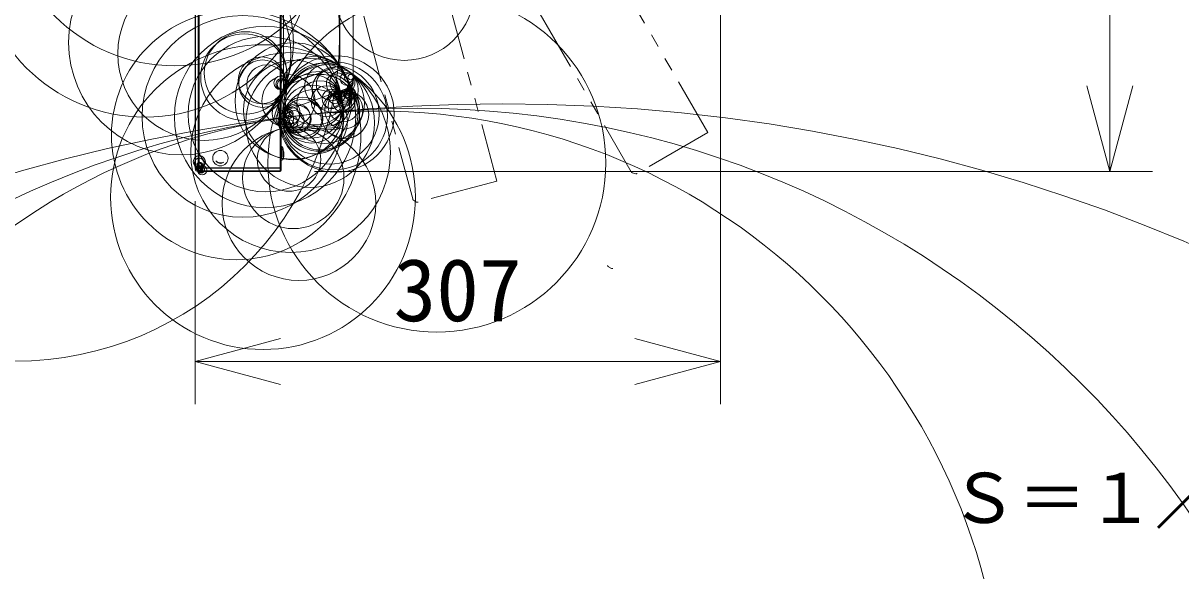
# Model space of a CAD drawing. Units: millimetres, scale not verified. Extents: x -63 to 87, y -104 to 57.
# Drawn here: x 21.53 to 55.35, y -15.27 to 0.73 of the extents above; entities that cross this region are included whole.
import ezdxf
from ezdxf.enums import TextEntityAlignment as Align

# ---------------------------------------------------------------- set-up
doc = ezdxf.new("R2010")
doc.units = ezdxf.units.MM
doc.header["$LTSCALE"] = 0.125
doc.linetypes.add('USER3', pattern=[31.75, 15.875, -3.175, 3.175, -3.175, 3.175, -3.175])
for name, color, linetype, lineweight in [('0-0_0', 7, 'Continuous', 18), ('0-4_SUNPO', 3, 'Continuous', 18), ('0-5_GAIKEI', 1, 'Continuous', 18)]:
    doc.layers.add(name, color=color, linetype=linetype, lineweight=lineweight)
doc.layers.add('0-6_TOUROKU', color=7, linetype='Continuous')
doc.styles.add('ＭＳ ゴシック', font='')
doc.styles.get('ＭＳ ゴシック').set_extended_font_data('MS Gothic')

# ---------------------------------------------------------------- blocks, each defined once
blk = doc.blocks.new('_Open30')
at = {"layer": '0-0_0'}
blk.add_line((0, 0), (-1, 0), dxfattribs=at)
blk.add_lwpolyline([(-1, 0.26795), (0, 0), (-1, -0.26795)], dxfattribs=at)
blk = doc.blocks.new('D5')
at = {"layer": '0-4_SUNPO'}
for p, q in [((235.845, 207.0149), (235.845, 177.0947)), ((220.4987, 183.0243), (220.4987, 177.0947)), ((222.9987, 178.3447), (233.345, 178.3447))]:
    blk.add_line(p, q, dxfattribs=at)
at = {"layer": '0-4_SUNPO', "xscale": 2.5, "yscale": 2.5, "rotation": 180}
blk.add_blockref('_Open30', (220.4987, 178.3447), dxfattribs=at)
at = {"layer": '0-4_SUNPO', "xscale": 2.5, "yscale": 2.5}
blk.add_blockref('_Open30', (235.845, 178.3447), dxfattribs=at)
at = {"layer": '0-4_SUNPO', "color": 7, "style": 'ＭＳ ゴシック'}
blk.add_text('307', height=1.833, dxfattribs=at).set_placement((226.2969, 178.9697), align=Align.BOTTOM_LEFT)
blk = doc.blocks.new('D6')
at = {"layer": '0-4_SUNPO'}
for p, q in [((247.2224, 228.6447), (247.2224, 186.3936)), ((223.9837, 183.8936), (248.4724, 183.8936))]:
    blk.add_line(p, q, dxfattribs=at)
at = {"layer": '0-4_SUNPO', "xscale": 2.5, "yscale": 2.5, "rotation": 270}
blk.add_blockref('_Open30', (247.2224, 183.8936), dxfattribs=at)

msp = doc.modelspace()

# ---------------------------------------------------------------- linework, layer by layer
at = {"layer": '0-5_GAIKEI', "color": 7}
for p, q in [((26.5525, 29.8362), (26.5525, -3.4723)), ((31.175, -0.8443), (31.175, 1.7655)), ((31.175, -0.9305), (31.175, -0.8443)), ((31.175, -0.9735), (31.175, -0.9305)), ((31.175, -0.9984), (31.175, -0.9735)), ((31.0625, -1.6909), (31.0625, -1.3144)), ((31.1188, -1.1564), (31.1188, -1.1564)), ((30.7578, -2.3172), (30.7599, -2.1973)), ((29.2428, -2.4432), (30.2469, -2.3906)), ((29.1138, -2.9539), (29.1138, -2.911)), ((29.1263, -3.2341), (29.1263, -2.977)), ((29.0625, -3.2806), (29.064, -3.2806)), ((29.064, -3.2806), (29.064, -3.2458)), ((29.0738, -3.2252), (29.0738, -3.1502)), ((26.5525, -3.4781), (26.5525, -3.4723)), ((26.6379, -3.5884), (26.5672, -3.5177)), ((26.6379, -3.5784), (26.637, -3.5775)), ((29.0375, -3.6031), (26.6732, -3.6031)), ((29.0375, -3.5075), (29.0375, -3.4968)), ((29.0375, -3.5887), (29.0375, -3.5075)), ((29.0375, -3.5887), (29.0375, -3.5931)), ((29.0625, -3.4927), (29.0625, -3.5681)), ((29.0625, -3.5681), (29.0625, -3.5781))]:
    msp.add_line(p, q, dxfattribs=at)
at = {"layer": '0-5_GAIKEI'}
for p, q in [((26.5672, 29.8574), (26.5672, -3.4935)), ((26.6379, 29.8568), (26.6379, -3.493)), ((29.0375, 29.8607), (29.0375, -3.4968)), ((29.0625, 29.8566), (29.0625, -3.4927)), ((29.133, -1.1942), (29.133, 4.6562)), ((29.0892, -1.2888), (29.0625, -1.2888)), ((29.2045, -1.8228), (31.0105, -1.1654)), ((29.1719, -2.3356), (29.2472, -2.3317)), ((30.7578, -2.3172), (30.1185, -2.3473)), ((26.5671, -3.4935), (26.5672, -3.4935)), ((26.5672, -3.4935), (26.637, -3.4939)), ((26.637, -3.4939), (26.6379, -3.493)), ((26.6729, -3.5075), (26.6617, -3.5186)), ((26.6617, -3.5775), (26.6729, -3.5887)), ((26.6732, -3.4968), (26.6732, -3.5075)), ((29.0375, -3.5075), (26.6732, -3.5075)), ((26.6732, -3.5887), (29.0375, -3.5887)), ((26.6732, -3.5887), (26.6732, -3.5931)), ((29.0375, -3.5931), (26.6732, -3.5931))]:
    msp.add_line(p, q, dxfattribs=at)
at = {"layer": '0-5_GAIKEI', "color": 8, "linetype": 'USER3'}
for p, q in [((26.7083, 28.437), (35.3683, -3.8826)), ((24.2891, 27.7677), (32.91, -4.4059)), ((24.8017, 26.5089), (41.5315, -2.468)), ((22.6381, 25.2363), (39.2924, -3.6098)), ((41.5315, -2.468), (39.4623, -3.6626)), ((39.4244, -3.6676), (39.3278, -3.6417)), ((35.3683, -3.8826), (33.0604, -4.501)), ((33.0225, -4.496), (32.9359, -4.446)), ((38.7141, -6.4347), (38.6275, -6.3847))]:
    msp.add_line(p, q, dxfattribs=at)
at = {"layer": '0-5_GAIKEI'}
for points in [[(26.6732, 29.8607), (26.6732, -3.4968), (29.0375, -3.4968)], [(30.716, 1.75), (30.779, 1.675), (30.779, -0.5083), (29.238, -1.0692)], [(30.1196, -2.286), (30.1185, -2.3473), (29.2411, -2.3933)], [(29.2472, -2.3317), (29.2769, -2.3301), (30.5176, -2.2651)], [(26.637, -3.5775), (26.5672, -3.5077), (26.5671, -3.5077)]]:
    msp.add_lwpolyline(points, dxfattribs=at)
at = {"layer": '0-5_GAIKEI', "color": 7}
for points in [[(29.2428, -2.4432), (30.1202, -2.3972), (30.7104, -2.3663)], [(29.0738, -3.1502), (29.0738, -3.0306), (29.0738, -2.911)], [(26.5525, -3.4823), (26.5525, -3.4781), (26.5528, -3.4781)]]:
    msp.add_lwpolyline(points, dxfattribs=at)
at = {"layer": '0-5_GAIKEI'}
for centre, radius in [((21.2866, 0.3414), 9.4865), ((25.9611, 4.4383), 4.9552), ((25.096, 2.8873), 4.9047), ((32.6643, 1.6869), 2.0437), ((26.1434, 0.1643), 3.2848), ((26.8238, -0.1657), 2.5286), ((33.6148, -3.3553), 4.9379), ((27.7533, -2.5368), 3.6427), ((27.949, -1.9947), 2.9447), ((28.5982, -2.0113), 2.6477), ((28.6211, -1.9281), 2.2694), ((27.9829, -0.8495), 1.2648), ((28.0251, -0.7252), 1.2034), ((28.5368, -4.3528), 4.4506), ((29.4213, -1.5441), 1.7014), ((29.3426, -3.049), 2.9179), ((28.4986, -0.9401), 0.6834), ((29.9137, -2.1847), 1.8819), ((30.6681, -1.9236), 1.7017), ((30.051, -1.2423), 1.003), ((28.5214, -1.0396), 0.6937), ((29.4264, -1.8078), 1.4551), ((28.6365, -1.0652), 0.5759), ((30.5926, -1.9791), 1.5789), ((30.4761, -1.935), 1.4544), ((30.3268, -1.6097), 1.1739), ((30.392, -1.1145), 0.6388), ((30.6435, -1.2226), 0.6737), ((30.5595, -1.0676), 0.4649), ((30.8572, -1.0016), 0.3664), ((29.2788, -1.5465), 0.7769), ((29.0507, -1.0136), 0.1985), ((29.0734, -1.048), 0.1573), ((29.0892, -1.0642), 0.1346), ((29.9363, -1.6963), 0.9332), ((30.2005, -1.8466), 1.1649), ((30.2127, -1.8709), 1.1026), ((30.1924, -1.6231), 0.6669), ((30.7059, -1.0403), 0.316), ((30.991, -0.8963), 0.1961), ((31.049, -0.8627), 0.1291), ((31.0963, -0.8454), 0.0787), ((29.9627, -1.9247), 0.8469), ((30.0597, -2.1475), 0.9426), ((30.3941, -1.553), 0.4533), ((30.9257, -1.9415), 0.7003), ((30.5486, -1.4817), 0.2832), ((30.8976, -1.8035), 0.5594), ((30.8909, -1.6974), 0.4531), ((30.6312, -1.4314), 0.1864), ((30.6875, -1.3846), 0.1133), ((30.9013, -1.5669), 0.3223), ((30.7138, -1.3638), 0.085), ((30.7122, -1.3483), 0.0694), ((30.916, -1.472), 0.2283), ((30.932, -1.4519), 0.2032), ((30.941, -1.4276), 0.1773), ((30.9572, -1.4045), 0.1493), ((30.9869, -1.3648), 0.0998), ((31.0707, -1.3292), 0.1745), ((31.0677, -1.3084), 0.1535), ((31.0152, -1.3272), 0.0528), ((31.0261, -1.3139), 0.0364), ((31.0291, -1.314), 0.0337), ((31.031, -1.3128), 0.0314), ((35.541, -52.7381), 51.112), ((29.2119, -1.9074), 0.4098), ((29.705, -2.0755), 0.5807), ((29.7016, -2.0034), 0.5743), ((29.5281, -2.0258), 0.3969), ((29.5398, -2.0691), 0.3996), ((33.0389, -29.1978), 27.4391), ((31.8455, -20.193), 18.3557), ((29.1742, -2.0576), 0.255), ((29.1461, -2.1414), 0.1666), ((29.3735, -1.9694), 0.2324), ((29.4436, -2.1181), 0.2916), ((29.2848, -1.9226), 0.1321), ((29.2437, -1.8922), 0.081), ((29.3628, -2.1696), 0.1958), ((29.2225, -1.8688), 0.0494), ((29.2181, -1.86), 0.0397), ((29.5851, -4.5403), 2.2455), ((29.422, -3.7923), 1.48), ((29.2975, -3.2542), 0.9276), ((29.1242, -2.1914), 0.112), ((29.1084, -2.2184), 0.0807), ((29.3091, -2.2166), 0.1244), ((29.2842, -2.248), 0.0844), ((29.2741, -2.2703), 0.0599), ((27.2925, -3.2156), 0.225), ((26.6757, -3.3184), 0.1786), ((26.6722, -3.3555), 0.1414), ((26.6877, -3.4221), 0.0866), ((26.6858, -3.4283), 0.0802), ((26.6793, -3.4358), 0.0706), ((26.6355, -3.5267), 0.076), ((26.5855, -3.503), 0.0207), ((26.5832, -3.5023), 0.0183), ((26.5788, -3.5017), 0.0139), ((26.5751, -3.5017), 0.0101), ((26.5727, -3.5024), 0.00768), ((26.5718, -3.503), 0.00659), ((26.572, -3.4961), 0.00547), ((26.5676, -3.4939), 0.0006), ((26.7584, -3.5623), 0.1394), ((26.6655, -3.543), 0.0463), ((26.7269, -3.5495), 0.1054), ((26.7016, -3.5428), 0.0793), ((26.6838, -3.5409), 0.0613), ((26.6719, -3.5427), 0.0493), ((26.665, -3.5485), 0.0408), ((26.6634, -3.5528), 0.0362), ((26.7089, -3.5666), 0.0673), ((26.7033, -3.5343), 0.06), ((26.689, -3.5527), 0.043), ((26.6864, -3.5446), 0.0401), ((26.6775, -3.5479), 0.0306), ((26.6778, -3.5483), 0.0309)]:
    msp.add_circle(centre, radius, dxfattribs=at)
for centre, radius, start, end in [((30.925, -0.9305), 0.25, 290, 0), ((31.1035, -1.0621), 0.0955, 263.55241, 279.20438), ((29.29, -2.0577), 0.25, 110, 155.50535), ((29.185, -2.5853), 0.25, 101.63208, 119.34058), ((29.185, -2.5853), 0.25, 93, 101.63208), ((29.1489, -2.6236), 0.308, 71.37906, 82.87282), ((29.2568, -2.6929), 0.3, 93, 130.35736), ((27.3025, -3.1556), 0.2, 224.5007, 296.57465), ((27.2925, -3.2156), 0.15, 219.67111, 270), ((27.2925, -3.2156), 0.15, 270, 301.40425), ((26.6025, -3.4723), 0.05, 180, 223.28435), ((26.6025, -3.4723), 0.05, 223.28435, 224.95905), ((26.6732, -3.5431), 0.05, 225, 269.41531), ((26.6732, -3.5431), 0.05, 269.41531, 270), ((26.6732, -3.5425), 0.035, 90, 90.58469), ((26.6732, -3.5537), 0.035, 269.41531, 270)]:
    msp.add_arc(centre, radius, start, end, dxfattribs=at)
at = {"layer": '0-5_GAIKEI', "color": 7}
for centre, radius, start, end in [((30.925, -0.9984), 0.25, 320.80503, 0), ((31.3125, -1.3144), 0.25, 151.40102, 180), ((31.3124, -1.3146), 0.25, 140.71012, 151.34819), ((30.4875, -1.6909), 0.575, 273, 0), ((30.7078, -2.3164), 0.05, 273, 359), ((30.4877, -1.6911), 0.5747, 298.28571, 304.90898), ((29.2559, -2.6929), 0.25, 93, 140.67584), ((29.0512, -2.9282), 0.065, 15.41366, 79.94582), ((29.0112, -2.9282), 0.065, 15.41366, 37.81786), ((28.64, -3.0306), 0.45, 0, 15.41366), ((28.64, -3.0306), 0.45, 344.58634, 0), ((29.064, -2.9956), 0.065, 16.60155, 76.47267), ((28.68, -3.0306), 0.45, 6.43484, 15.41366), ((28.695, -3.1056), 0.45, 0, 16.60155), ((29.0112, -3.1329), 0.065, 322.18214, 344.58634), ((29.0112, -3.2079), 0.065, 322.18214, 344.58634), ((29.064, -3.2156), 0.065, 270, 343.39845), ((28.64, -3.1056), 0.45, 344.58634, 0), ((28.64, -3.1056), 0.45, 0, 4.78019), ((28.695, -3.1056), 0.45, 343.39845, 0), ((26.6025, -3.4823), 0.05, 180, 225), ((26.6732, -3.5531), 0.05, 225, 270), ((29.0375, -3.5681), 0.025, 270, 0), ((29.0375, -3.5781), 0.025, 270, 0)]:
    msp.add_arc(centre, radius, start, end, dxfattribs=at)
at = {"layer": '0-5_GAIKEI', "color": 8, "linetype": 'USER3'}
for centre, start, end in [((39.3407, -3.5934), 210, 255), ((39.4373, -3.6193), 255, 300), ((32.9609, -4.4027), 195, 240), ((33.0475, -4.4527), 240, 285), ((38.6525, -6.3414), 195, 240), ((38.7391, -6.3914), 240, 285)]:
    msp.add_arc(centre, 0.05, start, end, dxfattribs=at)
at = {"layer": '0-5_GAIKEI'}
for centre, major_axis, ratio, start_param, end_param in [((30.925, -0.8443), (-0.25, 0), 0.81432, 1.9682198, 3.1415927), ((30.925, -0.9735), (0.25, 0), 0.989936, 5.4479592, 6.2831853), ((28.9935, -1.2888), (0.1797, -0.1738), 0.277066, 0.9102657, 1.2918451), ((29.29, -0.9935), (0.0867, 0.8294), 0.052809, 1.6676775, 3.1673038), ((30.925, -0.3984), (-0.0848, 0.7672), 0.061645, 3.15661, 3.7338951), ((31.2605, -1.3405), (0.0855, -0.2349), 0.963838, 3.5462933, 4.0969083), ((30.4875, -1.6909), (0.575, 0), 0.358352, 5.4867536, 6.2831853), ((30.4875, -1.6909), (0.0301, -0.5742), 0.716202, 6.2831853, 7.5572263), ((29.29, -2.1524), (0.25, 0), 0.602056, 2.3015569, 2.7140804), ((29.0842, -2.0956), (0.0504, -0.2449), 0.748601, 6.2831853, 6.5868126), ((30.1176, -2.3473), (0.0026, -0.0499), 0.017428, 0, 1.5698829), ((29.2402, -2.3933), (0.0026, -0.0499), 0.017428, 0, 1.5698829), ((26.6025, -3.4723), (0.05, 0), 0.6, 3.1415927, 3.9262761), ((26.6617, -3.4939), (0.0247, -0.0247), 0.57735, 4.1887902, 5.2359878), ((26.6617, -3.5528), (0.0247, 0.0247), 0.57735, 3.1415927, 4.1887902), ((26.6732, -3.5318), (0.05, 0), 0.7, 1.5707963, 1.5810011), ((26.6729, -3.4968), (0.0002, -0.015), 0.010204, 4.7122848, 5.4977351), ((26.6729, -3.5781), (-0.0002, -0.015), 0.010204, 0, 0.7854502)]:
    msp.add_ellipse(centre, major_axis=major_axis, ratio=ratio, start_param=start_param, end_param=end_param, dxfattribs=at)
at = {"layer": '0-5_GAIKEI', "color": 7}
for centre, ratio in [((29.0375, -3.4927), 0.165685), ((29.0375, -3.4927), 0.589949), ((29.0375, -3.5681), 0.824264)]:
    msp.add_ellipse(centre, major_axis=(0.025, 0), ratio=ratio, start_param=4.712389, end_param=6.2831853, dxfattribs=at)

# ---------------------------------------------------------------- block references
at = {"layer": '0-4_SUNPO'}
for name in ['D6', 'D5']:
    msp.add_blockref(name, (-193.9462, -187.4967), dxfattribs=at)

# ---------------------------------------------------------------- texts
at = {"layer": '0-6_TOUROKU', "style": 'ＭＳ ゴシック'}
msp.add_text('Ｓ＝１／２０', height=1.466, dxfattribs=at).set_placement((48.5871, -14.3095), align=Align.BOTTOM_LEFT)

doc.saveas('drawing.dxf')
